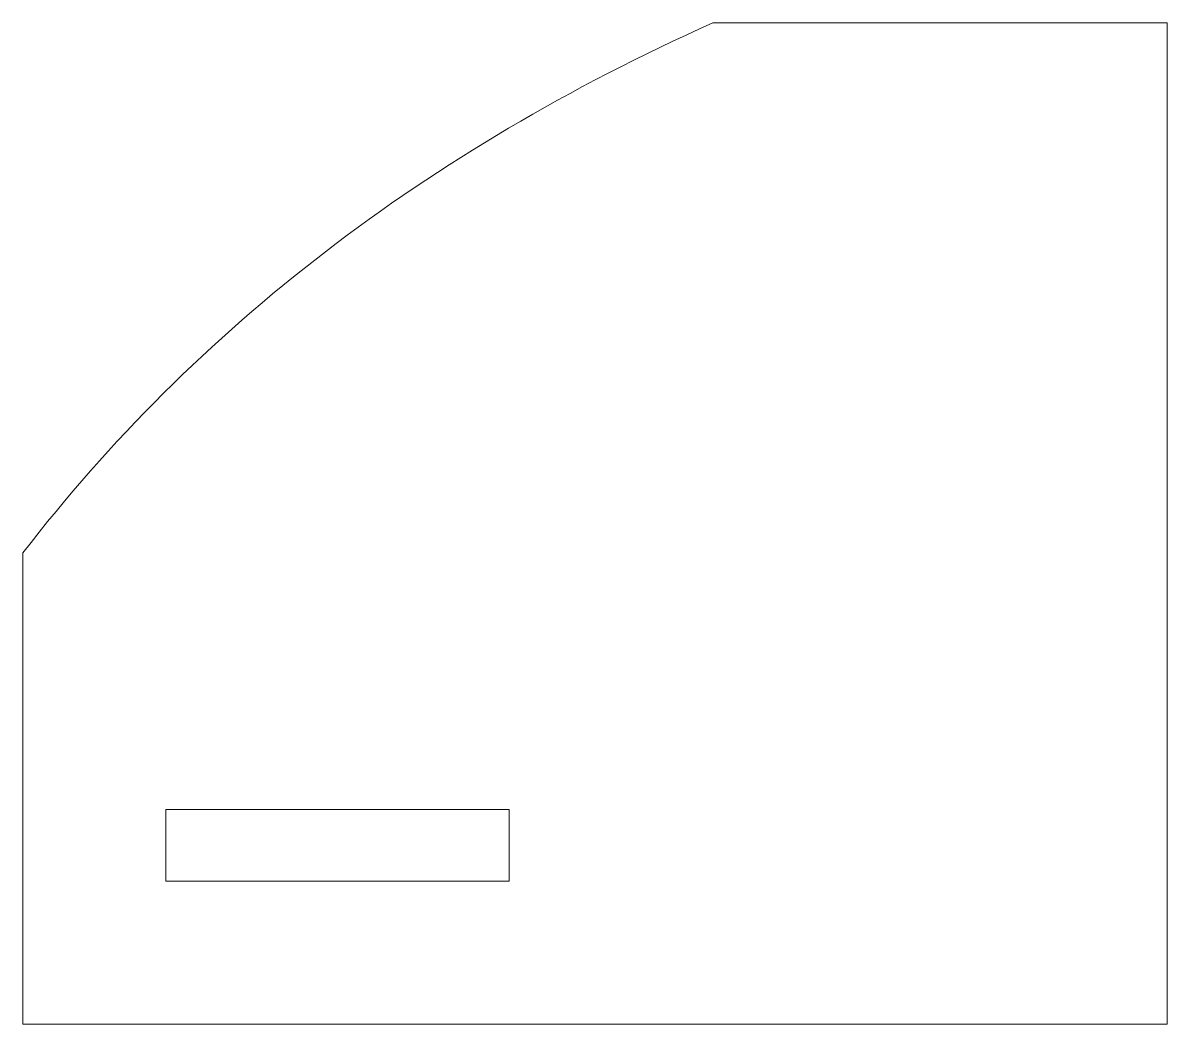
# Model space of a CAD drawing. Header units: millimetres. Extents: x -20 to 20, y -17.5 to 17.5.
import ezdxf

# ---------------------------------------------------------------- set-up
doc = ezdxf.new("R2010")
doc.units = ezdxf.units.MM

msp = doc.modelspace()

# ---------------------------------------------------------------- linework, layer by layer
at = {"color": 7, "linetype": 'Continuous', "lineweight": 15}
for p, q in [((20, 17.5), (4.12, 17.5)), ((20, -17.5), (20, 17.5)), ((-20, -1.03), (-20, -17.5)), ((-3, -10), (-15, -10)), ((-15, -10), (-15, -12.5)), ((-3, -12.5), (-3, -10)), ((-15, -12.5), (-3, -12.5)), ((-20, -17.5), (20, -17.5))]:
    msp.add_line(p, q, dxfattribs=at)
msp.add_open_spline([(-20, -1.03), (-13.939, 6.835), (-5.899, 13.012), (4.12, 17.5)], degree=3, dxfattribs=at)

doc.saveas('drawing.dxf')
